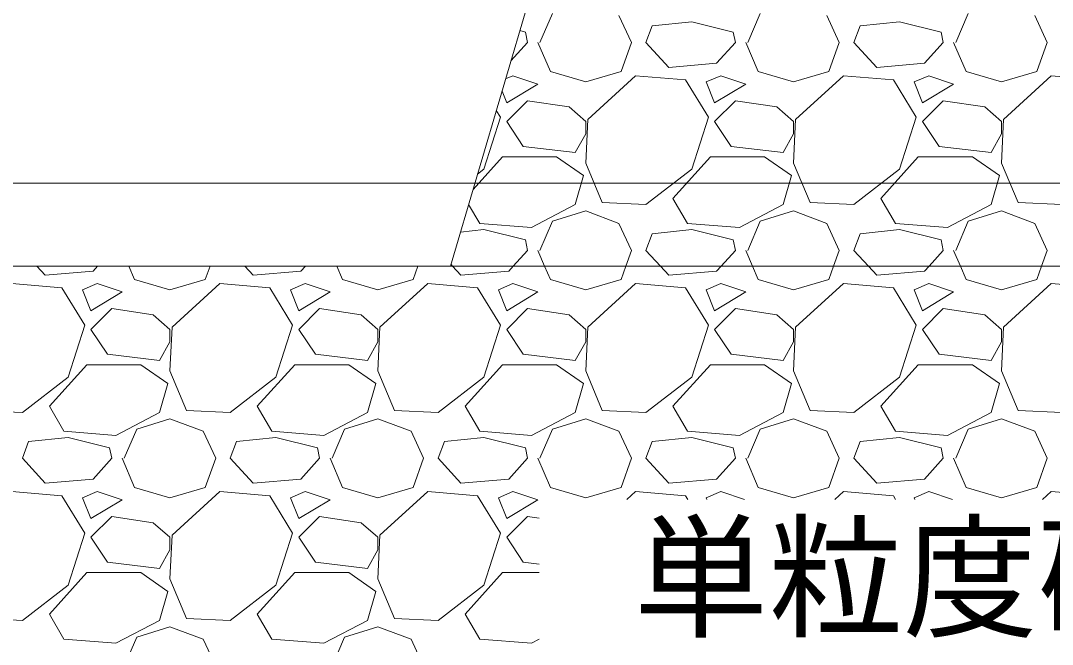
# Model space of a CAD drawing. Units: millimetres at full size, sheet at 1:20; details may follow other scales. Extents: x 0 to 23340, y -4498 to 8520.
# Drawn here: x 12464.1 to 12712.2, y 6905.2 to 7055.2 of the extents above; entities that cross this region are included whole.
import ezdxf
from ezdxf.enums import TextEntityAlignment as Align

# ---------------------------------------------------------------- set-up
doc = ezdxf.new("R2010")
doc.units = ezdxf.units.MM
doc.header["$LTSCALE"] = 20
doc.linetypes.add('DASHED', pattern=[7.5, 6, -1.5])
for name, color, linetype, lineweight in [('HOLE', 7, 'DASHED', 13), ('KIJUN', 5, 'Continuous', 5), ('SUNPO', 3, 'Continuous', 13), ('ﾊｯﾁﾝｸﾞ', 7, 'Continuous', 5)]:
    doc.layers.add(name, color=color, linetype=linetype, lineweight=lineweight)
doc.styles.add('ＭＳ ゴシック', font='')
doc.styles.get('ＭＳ ゴシック').set_extended_font_data('MS Gothic')

msp = doc.modelspace()

# ---------------------------------------------------------------- linework, layer by layer
at = {"layer": 'HOLE'}
msp.add_lwpolyline([(12592.48, 7081.2), (12792.48, 7081.2), (12817.48, 6996.2), (12567.48, 6996.2)], close=True, dxfattribs=at)
at = {"layer": 'KIJUN', "color": 7, "lineweight": 13}
msp.add_line((12427.48, 7016.2), (12957.48, 7016.2), dxfattribs=at)
msp.add_lwpolyline([(12481.48, 7701.2), (12477.48, 7791.2), (12430.48, 7791.2), (12427.48, 7788.2), (12427.48, 7016.2), (12447.48, 6996.2), (12937.48, 6996.2), (12957.48, 7016.2), (12957.48, 7788.2), (12954.48, 7791.2), (12907.48, 7791.2), (12903.48, 7701.2), (12867.48, 7681.2), (12865.48, 7641.2), (12892.48, 7576.2), (12874.42, 7129.18)], dxfattribs=at)
msp.add_lwpolyline([(12957.48, 7596.2), (12957.48, 7016.2), (12937.48, 6996.2), (12447.48, 6996.2), (12427.48, 7016.2), (12427.48, 7596.2), (12227.48, 7596.2), (12227.48, 6796.2), (13157.48, 6796.2), (13157.48, 7596.2)], close=True, dxfattribs=at)
at = {"layer": 'ﾊｯﾁﾝｸﾞ'}
for p, q in [((12589, 7050), (12592, 7057)), ((12608, 7056.5), (12611, 7050)), ((12639, 7050), (12642, 7057)), ((12658, 7056.5), (12661, 7050)), ((12689, 7050), (12692, 7057)), ((12708, 7056.5), (12711, 7050)), ((12614.5, 7050), (12616, 7054)), ((12625.5, 7055), (12616, 7054)), ((12635.5, 7052.5), (12625.5, 7055)), ((12664.5, 7050), (12666, 7054)), ((12675.5, 7055), (12666, 7054)), ((12685.5, 7052.5), (12675.5, 7055)), ((12585.5, 7052.5), (12584.14, 7052.84)), ((12586, 7050), (12585.5, 7052.5)), ((12636, 7050), (12635.5, 7052.5)), ((12686, 7050), (12685.5, 7052.5)), ((12586, 7050), (12582, 7045.56)), ((12588.5, 7050), (12591.5, 7043)), ((12608.5, 7043), (12611, 7050)), ((12620, 7044), (12614.5, 7050)), ((12636, 7050), (12631.5, 7045)), ((12638.5, 7050), (12641.5, 7043)), ((12658.5, 7043), (12661, 7050)), ((12670, 7044), (12664.5, 7050)), ((12686, 7050), (12681.5, 7045)), ((12688.5, 7050), (12691.5, 7043)), ((12708.5, 7043), (12711, 7050)), ((12591.5, 7043), (12600, 7040.5)), ((12600, 7040.5), (12608.5, 7043)), ((12631.5, 7045), (12620, 7044)), ((12641.5, 7043), (12650, 7040.5)), ((12650, 7040.5), (12658.5, 7043)), ((12681.5, 7045), (12670, 7044)), ((12691.5, 7043), (12700, 7040.5)), ((12700, 7040.5), (12708.5, 7043)), ((12582.5, 7042), (12580.73, 7041.24)), ((12588.5, 7040), (12582.5, 7042)), ((12612, 7042), (12600.5, 7031.5)), ((12624, 7041), (12612, 7042)), ((12629.5, 7032), (12624, 7041)), ((12632.5, 7042), (12629, 7040.5)), ((12629, 7040.5), (12631, 7035.5)), ((12638.5, 7040), (12632.5, 7042)), ((12662, 7042), (12650.5, 7031.5)), ((12674, 7041), (12662, 7042)), ((12679.5, 7032), (12674, 7041)), ((12682.5, 7042), (12679, 7040.5)), ((12679, 7040.5), (12681, 7035.5)), ((12688.5, 7040), (12682.5, 7042)), ((12712, 7042), (12700.5, 7031.5)), ((12724, 7041), (12712, 7042)), ((12579.87, 7038.32), (12581, 7035.5)), ((12581, 7035.5), (12588.5, 7040)), ((12631, 7035.5), (12638.5, 7040)), ((12681, 7035.5), (12688.5, 7040)), ((12586, 7036), (12581, 7031)), ((12596, 7034.5), (12586, 7036)), ((12636, 7036), (12631, 7031)), ((12646, 7034.5), (12636, 7036)), ((12686, 7036), (12681, 7031)), ((12696, 7034.5), (12686, 7036)), ((12579.5, 7032), (12578.5, 7033.64)), ((12600, 7031), (12596, 7034.5)), ((12650, 7031), (12646, 7034.5)), ((12700, 7031), (12696, 7034.5)), ((12575.5, 7019.5), (12579.5, 7032)), ((12581, 7031), (12585, 7025)), ((12600.5, 7031.5), (12600, 7021)), ((12600, 7028), (12600, 7031)), ((12625.5, 7019.5), (12629.5, 7032)), ((12631, 7031), (12635, 7025)), ((12650.5, 7031.5), (12650, 7021)), ((12650, 7028), (12650, 7031)), ((12675.5, 7019.5), (12679.5, 7032)), ((12681, 7031), (12685, 7025)), ((12700.5, 7031.5), (12700, 7021)), ((12700, 7028), (12700, 7031)), ((12597.5, 7023.5), (12600, 7028)), ((12647.5, 7023.5), (12650, 7028)), ((12697.5, 7023.5), (12700, 7028)), ((12585, 7025), (12597.5, 7023.5)), ((12635, 7025), (12647.5, 7023.5)), ((12685, 7025), (12697.5, 7023.5)), ((12572.9, 7014.61), (12580, 7022.5)), ((12580, 7022.5), (12593, 7022.5)), ((12593, 7022.5), (12599.5, 7018)), ((12600, 7021), (12604, 7011.5)), ((12621, 7012.5), (12630, 7022.5)), ((12630, 7022.5), (12643, 7022.5)), ((12643, 7022.5), (12649.5, 7018)), ((12650, 7021), (12654, 7011.5)), ((12671, 7012.5), (12680, 7022.5)), ((12680, 7022.5), (12693, 7022.5)), ((12693, 7022.5), (12699.5, 7018)), ((12700, 7021), (12704, 7011.5)), ((12574, 7018.34), (12575.5, 7019.5)), ((12614.5, 7011), (12625.5, 7019.5)), ((12664.5, 7011), (12675.5, 7019.5)), ((12599.5, 7018), (12597.5, 7011)), ((12649.5, 7018), (12647.5, 7011)), ((12699.5, 7018), (12697.5, 7011)), ((12574.5, 7006.5), (12571.85, 7011.04)), ((12597.5, 7011), (12587, 7005.5)), ((12604, 7011.5), (12614.5, 7011)), ((12624.5, 7006.5), (12621, 7012.5)), ((12647.5, 7011), (12637, 7005.5)), ((12654, 7011.5), (12664.5, 7011)), ((12674.5, 7006.5), (12671, 7012.5)), ((12697.5, 7011), (12687, 7005.5)), ((12704, 7011.5), (12714.5, 7011)), ((12592, 7007), (12600, 7009.5)), ((12600, 7009.5), (12608, 7006.5)), ((12642, 7007), (12650, 7009.5)), ((12650, 7009.5), (12658, 7006.5)), ((12692, 7007), (12700, 7009.5)), ((12700, 7009.5), (12708, 7006.5)), ((12587, 7005.5), (12574.5, 7006.5)), ((12589, 7000), (12592, 7007)), ((12608, 7006.5), (12611, 7000)), ((12637, 7005.5), (12624.5, 7006.5)), ((12639, 7000), (12642, 7007)), ((12658, 7006.5), (12661, 7000)), ((12687, 7005.5), (12674.5, 7006.5)), ((12689, 7000), (12692, 7007)), ((12708, 7006.5), (12711, 7000)), ((12575.5, 7005), (12569.9, 7004.41)), ((12585.5, 7002.5), (12575.5, 7005)), ((12614.5, 7000), (12616, 7004)), ((12625.5, 7005), (12616, 7004)), ((12635.5, 7002.5), (12625.5, 7005)), ((12664.5, 7000), (12666, 7004)), ((12675.5, 7005), (12666, 7004)), ((12685.5, 7002.5), (12675.5, 7005)), ((12586, 7000), (12585.5, 7002.5)), ((12636, 7000), (12635.5, 7002.5)), ((12686, 7000), (12685.5, 7002.5)), ((12586, 7000), (12582.58, 6996.2)), ((12588.5, 7000), (12590.13, 6996.2)), ((12609.64, 6996.2), (12611, 7000)), ((12617.99, 6996.2), (12614.5, 7000)), ((12636, 7000), (12632.58, 6996.2)), ((12638.5, 7000), (12640.13, 6996.2)), ((12659.64, 6996.2), (12661, 7000)), ((12667.99, 6996.2), (12664.5, 7000)), ((12686, 7000), (12682.58, 6996.2)), ((12688.5, 7000), (12690.13, 6996.2)), ((12709.64, 6996.2), (12711, 7000)), ((12470, 6994), (12467.99, 6996.2)), ((12482.58, 6996.2), (12481.5, 6995)), ((12490.13, 6996.2), (12491.5, 6993)), ((12508.5, 6993), (12509.64, 6996.2)), ((12520, 6994), (12517.99, 6996.2)), ((12532.58, 6996.2), (12531.5, 6995)), ((12540.13, 6996.2), (12541.5, 6993)), ((12558.5, 6993), (12559.64, 6996.2)), ((12567.99, 6996.2), (12567.61, 6996.61)), ((12570, 6994), (12567.99, 6996.2)), ((12582.58, 6996.2), (12581.5, 6995)), ((12590.13, 6996.2), (12591.5, 6993)), ((12608.5, 6993), (12609.64, 6996.2)), ((12620, 6994), (12617.99, 6996.2)), ((12632.58, 6996.2), (12631.5, 6995)), ((12640.13, 6996.2), (12641.5, 6993)), ((12658.5, 6993), (12659.64, 6996.2)), ((12670, 6994), (12667.99, 6996.2)), ((12682.58, 6996.2), (12681.5, 6995)), ((12690.13, 6996.2), (12691.5, 6993)), ((12708.5, 6993), (12709.64, 6996.2)), ((12481.5, 6995), (12470, 6994)), ((12531.5, 6995), (12520, 6994)), ((12581.5, 6995), (12570, 6994)), ((12631.5, 6995), (12620, 6994)), ((12681.5, 6995), (12670, 6994)), ((12474, 6991), (12462, 6992)), ((12479.5, 6982), (12474, 6991)), ((12482.5, 6992), (12479, 6990.5)), ((12488.5, 6990), (12482.5, 6992)), ((12491.5, 6993), (12500, 6990.5)), ((12500, 6990.5), (12508.5, 6993)), ((12512, 6992), (12500.5, 6981.5)), ((12524, 6991), (12512, 6992)), ((12529.5, 6982), (12524, 6991)), ((12532.5, 6992), (12529, 6990.5)), ((12538.5, 6990), (12532.5, 6992)), ((12541.5, 6993), (12550, 6990.5)), ((12550, 6990.5), (12558.5, 6993)), ((12562, 6992), (12550.5, 6981.5)), ((12574, 6991), (12562, 6992)), ((12579.5, 6982), (12574, 6991)), ((12582.5, 6992), (12579, 6990.5)), ((12588.5, 6990), (12582.5, 6992)), ((12591.5, 6993), (12600, 6990.5)), ((12600, 6990.5), (12608.5, 6993)), ((12612, 6992), (12600.5, 6981.5)), ((12624, 6991), (12612, 6992)), ((12629.5, 6982), (12624, 6991)), ((12632.5, 6992), (12629, 6990.5)), ((12638.5, 6990), (12632.5, 6992)), ((12641.5, 6993), (12650, 6990.5)), ((12650, 6990.5), (12658.5, 6993)), ((12662, 6992), (12650.5, 6981.5)), ((12674, 6991), (12662, 6992)), ((12679.5, 6982), (12674, 6991)), ((12682.5, 6992), (12679, 6990.5)), ((12688.5, 6990), (12682.5, 6992)), ((12691.5, 6993), (12700, 6990.5)), ((12700, 6990.5), (12708.5, 6993)), ((12712, 6992), (12700.5, 6981.5)), ((12724, 6991), (12712, 6992)), ((12479, 6990.5), (12481, 6985.5)), ((12481, 6985.5), (12488.5, 6990)), ((12529, 6990.5), (12531, 6985.5)), ((12531, 6985.5), (12538.5, 6990)), ((12579, 6990.5), (12581, 6985.5)), ((12581, 6985.5), (12588.5, 6990)), ((12629, 6990.5), (12631, 6985.5)), ((12631, 6985.5), (12638.5, 6990)), ((12679, 6990.5), (12681, 6985.5)), ((12681, 6985.5), (12688.5, 6990)), ((12486, 6986), (12481, 6981)), ((12496, 6984.5), (12486, 6986)), ((12536, 6986), (12531, 6981)), ((12546, 6984.5), (12536, 6986)), ((12586, 6986), (12581, 6981)), ((12596, 6984.5), (12586, 6986)), ((12636, 6986), (12631, 6981)), ((12646, 6984.5), (12636, 6986)), ((12686, 6986), (12681, 6981)), ((12696, 6984.5), (12686, 6986)), ((12500, 6981), (12496, 6984.5)), ((12550, 6981), (12546, 6984.5)), ((12600, 6981), (12596, 6984.5)), ((12650, 6981), (12646, 6984.5)), ((12700, 6981), (12696, 6984.5)), ((12475.5, 6969.5), (12479.5, 6982)), ((12481, 6981), (12485, 6975)), ((12500.5, 6981.5), (12500, 6971)), ((12500, 6978), (12500, 6981)), ((12525.5, 6969.5), (12529.5, 6982)), ((12531, 6981), (12535, 6975)), ((12550.5, 6981.5), (12550, 6971)), ((12550, 6978), (12550, 6981)), ((12575.5, 6969.5), (12579.5, 6982)), ((12581, 6981), (12585, 6975)), ((12600.5, 6981.5), (12600, 6971)), ((12600, 6978), (12600, 6981)), ((12625.5, 6969.5), (12629.5, 6982)), ((12631, 6981), (12635, 6975)), ((12650.5, 6981.5), (12650, 6971)), ((12650, 6978), (12650, 6981)), ((12675.5, 6969.5), (12679.5, 6982)), ((12681, 6981), (12685, 6975)), ((12700.5, 6981.5), (12700, 6971)), ((12700, 6978), (12700, 6981)), ((12497.5, 6973.5), (12500, 6978)), ((12547.5, 6973.5), (12550, 6978)), ((12597.5, 6973.5), (12600, 6978)), ((12647.5, 6973.5), (12650, 6978)), ((12697.5, 6973.5), (12700, 6978)), ((12485, 6975), (12497.5, 6973.5)), ((12535, 6975), (12547.5, 6973.5)), ((12585, 6975), (12597.5, 6973.5)), ((12635, 6975), (12647.5, 6973.5)), ((12685, 6975), (12697.5, 6973.5)), ((12471, 6962.5), (12480, 6972.5)), ((12480, 6972.5), (12493, 6972.5)), ((12493, 6972.5), (12499.5, 6968)), ((12500, 6971), (12504, 6961.5)), ((12521, 6962.5), (12530, 6972.5)), ((12530, 6972.5), (12543, 6972.5)), ((12543, 6972.5), (12549.5, 6968)), ((12550, 6971), (12554, 6961.5)), ((12571, 6962.5), (12580, 6972.5)), ((12580, 6972.5), (12593, 6972.5)), ((12593, 6972.5), (12599.5, 6968)), ((12600, 6971), (12604, 6961.5)), ((12621, 6962.5), (12630, 6972.5)), ((12630, 6972.5), (12643, 6972.5)), ((12643, 6972.5), (12649.5, 6968)), ((12650, 6971), (12654, 6961.5)), ((12671, 6962.5), (12680, 6972.5)), ((12680, 6972.5), (12693, 6972.5)), ((12693, 6972.5), (12699.5, 6968)), ((12700, 6971), (12704, 6961.5)), ((12464.5, 6961), (12475.5, 6969.5)), ((12514.5, 6961), (12525.5, 6969.5)), ((12564.5, 6961), (12575.5, 6969.5)), ((12614.5, 6961), (12625.5, 6969.5)), ((12664.5, 6961), (12675.5, 6969.5)), ((12499.5, 6968), (12497.5, 6961)), ((12549.5, 6968), (12547.5, 6961)), ((12599.5, 6968), (12597.5, 6961)), ((12649.5, 6968), (12647.5, 6961)), ((12699.5, 6968), (12697.5, 6961)), ((12454, 6961.5), (12464.5, 6961)), ((12474.5, 6956.5), (12471, 6962.5)), ((12504, 6961.5), (12514.5, 6961)), ((12524.5, 6956.5), (12521, 6962.5)), ((12554, 6961.5), (12564.5, 6961)), ((12574.5, 6956.5), (12571, 6962.5)), ((12604, 6961.5), (12614.5, 6961)), ((12624.5, 6956.5), (12621, 6962.5)), ((12654, 6961.5), (12664.5, 6961)), ((12674.5, 6956.5), (12671, 6962.5)), ((12704, 6961.5), (12714.5, 6961)), ((12497.5, 6961), (12487, 6955.5)), ((12492, 6957), (12500, 6959.5)), ((12500, 6959.5), (12508, 6956.5)), ((12547.5, 6961), (12537, 6955.5)), ((12542, 6957), (12550, 6959.5)), ((12550, 6959.5), (12558, 6956.5)), ((12597.5, 6961), (12587, 6955.5)), ((12592, 6957), (12600, 6959.5)), ((12600, 6959.5), (12608, 6956.5)), ((12647.5, 6961), (12637, 6955.5)), ((12642, 6957), (12650, 6959.5)), ((12650, 6959.5), (12658, 6956.5)), ((12697.5, 6961), (12687, 6955.5)), ((12692, 6957), (12700, 6959.5)), ((12700, 6959.5), (12708, 6956.5)), ((12487, 6955.5), (12474.5, 6956.5)), ((12489, 6950), (12492, 6957)), ((12508, 6956.5), (12511, 6950)), ((12537, 6955.5), (12524.5, 6956.5)), ((12539, 6950), (12542, 6957)), ((12558, 6956.5), (12561, 6950)), ((12587, 6955.5), (12574.5, 6956.5)), ((12589, 6950), (12592, 6957)), ((12608, 6956.5), (12611, 6950)), ((12637, 6955.5), (12624.5, 6956.5)), ((12639, 6950), (12642, 6957)), ((12658, 6956.5), (12661, 6950)), ((12687, 6955.5), (12674.5, 6956.5)), ((12689, 6950), (12692, 6957)), ((12708, 6956.5), (12711, 6950)), ((12464.5, 6950), (12466, 6954)), ((12475.5, 6955), (12466, 6954)), ((12485.5, 6952.5), (12475.5, 6955)), ((12514.5, 6950), (12516, 6954)), ((12525.5, 6955), (12516, 6954)), ((12535.5, 6952.5), (12525.5, 6955)), ((12564.5, 6950), (12566, 6954)), ((12575.5, 6955), (12566, 6954)), ((12585.5, 6952.5), (12575.5, 6955)), ((12614.5, 6950), (12616, 6954)), ((12625.5, 6955), (12616, 6954)), ((12635.5, 6952.5), (12625.5, 6955)), ((12664.5, 6950), (12666, 6954)), ((12675.5, 6955), (12666, 6954)), ((12685.5, 6952.5), (12675.5, 6955)), ((12486, 6950), (12485.5, 6952.5)), ((12536, 6950), (12535.5, 6952.5)), ((12586, 6950), (12585.5, 6952.5)), ((12636, 6950), (12635.5, 6952.5)), ((12686, 6950), (12685.5, 6952.5)), ((12470, 6944), (12464.5, 6950)), ((12486, 6950), (12481.5, 6945)), ((12488.5, 6950), (12491.5, 6943)), ((12508.5, 6943), (12511, 6950)), ((12520, 6944), (12514.5, 6950)), ((12536, 6950), (12531.5, 6945)), ((12538.5, 6950), (12541.5, 6943)), ((12558.5, 6943), (12561, 6950)), ((12570, 6944), (12564.5, 6950)), ((12586, 6950), (12581.5, 6945)), ((12588.5, 6950), (12591.5, 6943)), ((12608.5, 6943), (12611, 6950)), ((12620, 6944), (12614.5, 6950)), ((12636, 6950), (12631.5, 6945)), ((12638.5, 6950), (12641.5, 6943)), ((12658.5, 6943), (12661, 6950)), ((12670, 6944), (12664.5, 6950)), ((12686, 6950), (12681.5, 6945)), ((12688.5, 6950), (12691.5, 6943)), ((12708.5, 6943), (12711, 6950)), ((12481.5, 6945), (12470, 6944)), ((12531.5, 6945), (12520, 6944)), ((12581.5, 6945), (12570, 6944)), ((12631.5, 6945), (12620, 6944)), ((12681.5, 6945), (12670, 6944)), ((12474, 6941), (12462, 6942)), ((12482.5, 6942), (12479, 6940.5)), ((12488.5, 6940), (12482.5, 6942)), ((12491.5, 6943), (12500, 6940.5)), ((12500, 6940.5), (12508.5, 6943)), ((12512, 6942), (12500.5, 6931.5)), ((12524, 6941), (12512, 6942)), ((12532.5, 6942), (12529, 6940.5)), ((12538.5, 6940), (12532.5, 6942)), ((12541.5, 6943), (12550, 6940.5)), ((12550, 6940.5), (12558.5, 6943)), ((12562, 6942), (12550.5, 6931.5)), ((12574, 6941), (12562, 6942)), ((12582.5, 6942), (12579, 6940.5)), ((12588.5, 6940), (12582.5, 6942)), ((12591.5, 6943), (12600, 6940.5)), ((12600, 6940.5), (12608.5, 6943)), ((12612, 6942), (12609.91, 6940.09)), ((12624, 6941), (12612, 6942)), ((12632.5, 6942), (12629, 6940.5)), ((12638.22, 6940.09), (12632.5, 6942)), ((12641.5, 6943), (12650, 6940.5)), ((12650, 6940.5), (12658.5, 6943)), ((12662, 6942), (12659.91, 6940.09)), ((12674, 6941), (12662, 6942)), ((12682.5, 6942), (12679, 6940.5)), ((12688.22, 6940.09), (12682.5, 6942)), ((12691.5, 6943), (12700, 6940.5)), ((12700, 6940.5), (12708.5, 6943)), ((12712, 6942), (12709.91, 6940.09)), ((12724, 6941), (12712, 6942)), ((12479.5, 6932), (12474, 6941)), ((12479, 6940.5), (12481, 6935.5)), ((12481, 6935.5), (12488.5, 6940)), ((12529.5, 6932), (12524, 6941)), ((12529, 6940.5), (12531, 6935.5)), ((12531, 6935.5), (12538.5, 6940)), ((12579.5, 6932), (12574, 6941)), ((12579, 6940.5), (12581, 6935.5)), ((12581, 6935.5), (12588.5, 6940)), ((12624.55, 6940.09), (12624, 6941)), ((12629, 6940.5), (12629.16, 6940.09)), ((12674.55, 6940.09), (12674, 6941)), ((12679, 6940.5), (12679.16, 6940.09)), ((12486, 6936), (12481, 6931)), ((12496, 6934.5), (12486, 6936)), ((12500, 6931), (12496, 6934.5)), ((12536, 6936), (12531, 6931)), ((12546, 6934.5), (12536, 6936)), ((12550, 6931), (12546, 6934.5)), ((12586, 6936), (12581, 6931)), ((12588.84, 6935.57), (12586, 6936)), ((12475.5, 6919.5), (12479.5, 6932)), ((12500.5, 6931.5), (12500, 6921)), ((12525.5, 6919.5), (12529.5, 6932)), ((12550.5, 6931.5), (12550, 6921)), ((12575.5, 6919.5), (12579.5, 6932)), ((12481, 6931), (12485, 6925)), ((12500, 6928), (12500, 6931)), ((12531, 6931), (12535, 6925)), ((12550, 6928), (12550, 6931)), ((12581, 6931), (12585, 6925)), ((12497.5, 6923.5), (12500, 6928)), ((12547.5, 6923.5), (12550, 6928)), ((12485, 6925), (12497.5, 6923.5)), ((12535, 6925), (12547.5, 6923.5)), ((12585, 6925), (12588.84, 6924.54)), ((12471, 6912.5), (12480, 6922.5)), ((12480, 6922.5), (12493, 6922.5)), ((12493, 6922.5), (12499.5, 6918)), ((12521, 6912.5), (12530, 6922.5)), ((12530, 6922.5), (12543, 6922.5)), ((12543, 6922.5), (12549.5, 6918)), ((12571, 6912.5), (12580, 6922.5)), ((12580, 6922.5), (12588.84, 6922.5)), ((12464.5, 6911), (12475.5, 6919.5)), ((12500, 6921), (12504, 6911.5)), ((12514.5, 6911), (12525.5, 6919.5)), ((12550, 6921), (12554, 6911.5)), ((12564.5, 6911), (12575.5, 6919.5)), ((12499.5, 6918), (12497.5, 6911)), ((12549.5, 6918), (12547.5, 6911)), ((12454, 6911.5), (12464.5, 6911)), ((12474.5, 6906.5), (12471, 6912.5)), ((12504, 6911.5), (12514.5, 6911)), ((12524.5, 6906.5), (12521, 6912.5)), ((12554, 6911.5), (12564.5, 6911)), ((12574.5, 6906.5), (12571, 6912.5)), ((12497.5, 6911), (12487, 6905.5)), ((12492, 6907), (12500, 6909.5)), ((12500, 6909.5), (12508, 6906.5)), ((12547.5, 6911), (12537, 6905.5)), ((12542, 6907), (12550, 6909.5)), ((12550, 6909.5), (12558, 6906.5)), ((12487, 6905.5), (12474.5, 6906.5)), ((12489, 6900), (12492, 6907)), ((12508, 6906.5), (12511, 6900)), ((12537, 6905.5), (12524.5, 6906.5)), ((12539, 6900), (12542, 6907)), ((12558, 6906.5), (12561, 6900)), ((12587, 6905.5), (12574.5, 6906.5)), ((12588.84, 6906.46), (12587, 6905.5))]:
    msp.add_line(p, q, dxfattribs=at)

# ---------------------------------------------------------------- texts
at = {"layer": 'SUNPO', "style": 'ＭＳ ゴシック'}
msp.add_text('単粒度砕石', height=23.74, dxfattribs=at).set_placement((12611.55, 6933.22), align=Align.TOP_LEFT)

doc.saveas('drawing.dxf')
